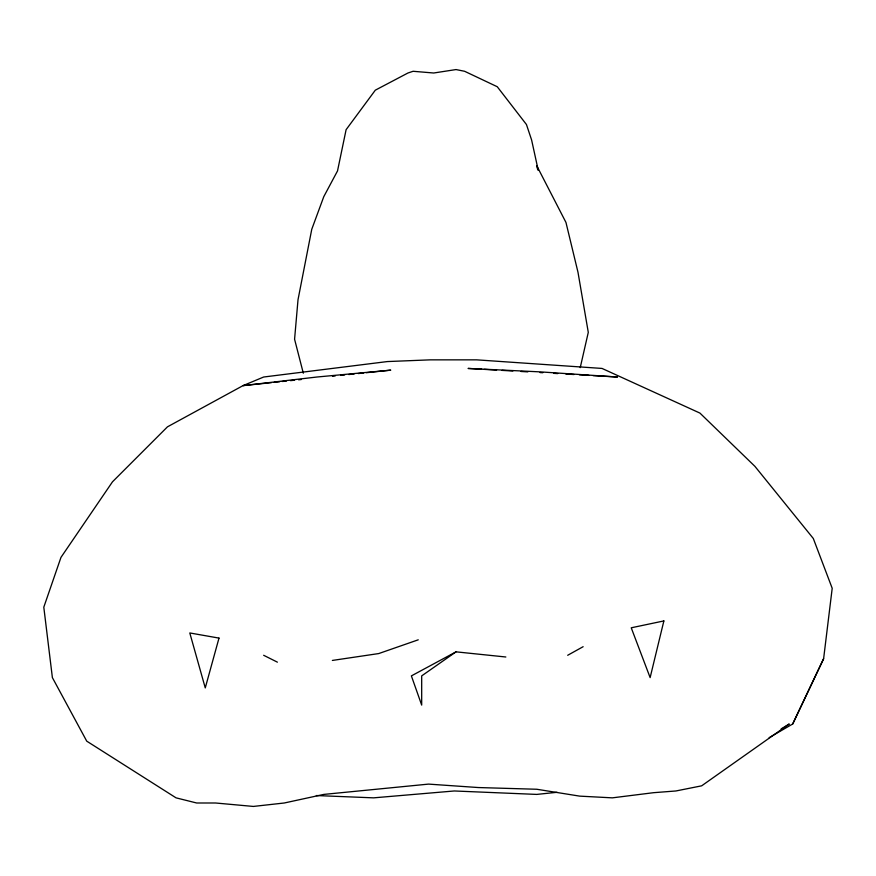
<?xml version="1.0" encoding="UTF-8"?>
<svg xmlns="http://www.w3.org/2000/svg" width="876" height="876" viewBox="0 0 876 876"><rect width="100%" height="100%" fill="white"/><g stroke="black" fill="none" stroke-linecap="round" stroke-linejoin="round"><path stroke-width="1.31" d="M769.161 737.636L792.692 723.992L823.615 658.719L832.2 588.289L813.3 538.477L754.904 466.339L699.935 413.089L602.031 368.435L476.643 359.85L430.269 359.85L387.334 361.569L263.654 377.019L243.046 385.615L167.469 426.831L112.5 481.8L60.97 557.377L43.8 607.188L52.385 677.608L86.746 741.162L176.054 797.85L196.673 802.996L215.562 802.996L253.35 806.435L284.273 802.996L323.781 794.412L428.55 784.108L478.362 787.546L536.758 789.254L579.704 796.131L612.346 797.85L653.562 792.692L675.889 790.973L701.654 785.827L789.254 723.992L781.129 728.898M580.23 367.646L588.289 332.365L577.985 272.25L565.962 222.438L536.758 165.75L537.7 169.736M792.692 723.992L823.615 658.719M456.035 651.843L421.685 675.889L421.685 705.092L411.381 675.889L456.035 651.843L505.846 657M567.681 655.281L583.142 646.696M418.246 639.819L378.739 653.562L332.365 660.438M271.505 382.637L243.046 385.615L316.904 377.019L390.762 370.154L366.365 372.705M274.221 382.352L279.641 381.783M282.346 381.498L286.408 381.071M290.482 380.644L294.544 380.217M298.606 379.801L301.322 379.516M332.486 376.253L335.201 375.968M340.622 375.399L344.684 374.972M348.757 374.545L354.178 373.986M358.24 373.559L363.66 372.99M557.037 792.298L536.758 794.412L454.315 790.973L373.592 797.85L316.335 795.55M481.647 369.212L468.058 368.435L540.196 371.873L617.492 377.019L593.041 375.618M484.362 369.376L496.582 370.077M502.025 370.384L512.887 371.008M521.045 371.479L527.834 371.873M540.054 372.574L542.781 372.727M553.643 373.351L557.716 373.592M565.874 374.052L574.021 374.523M579.452 374.84L588.968 375.377M263.654 655.281L277.396 662.157M303.315 373.209L294.577 339.231L298.015 299.734L311.757 229.304L323.781 196.673L337.523 170.908L346.108 129.681L375.311 90.173L407.942 73.004L413.1 71.284L433.708 73.004L456.035 69.565L464.619 71.284L497.261 86.735L526.454 124.523L531.612 139.985L538.192 170.086M663.866 620.931L650.134 677.608L631.235 627.796L663.866 620.931M219 638.1L205.258 687.912L189.796 632.954L219 638.1"/></g></svg>
